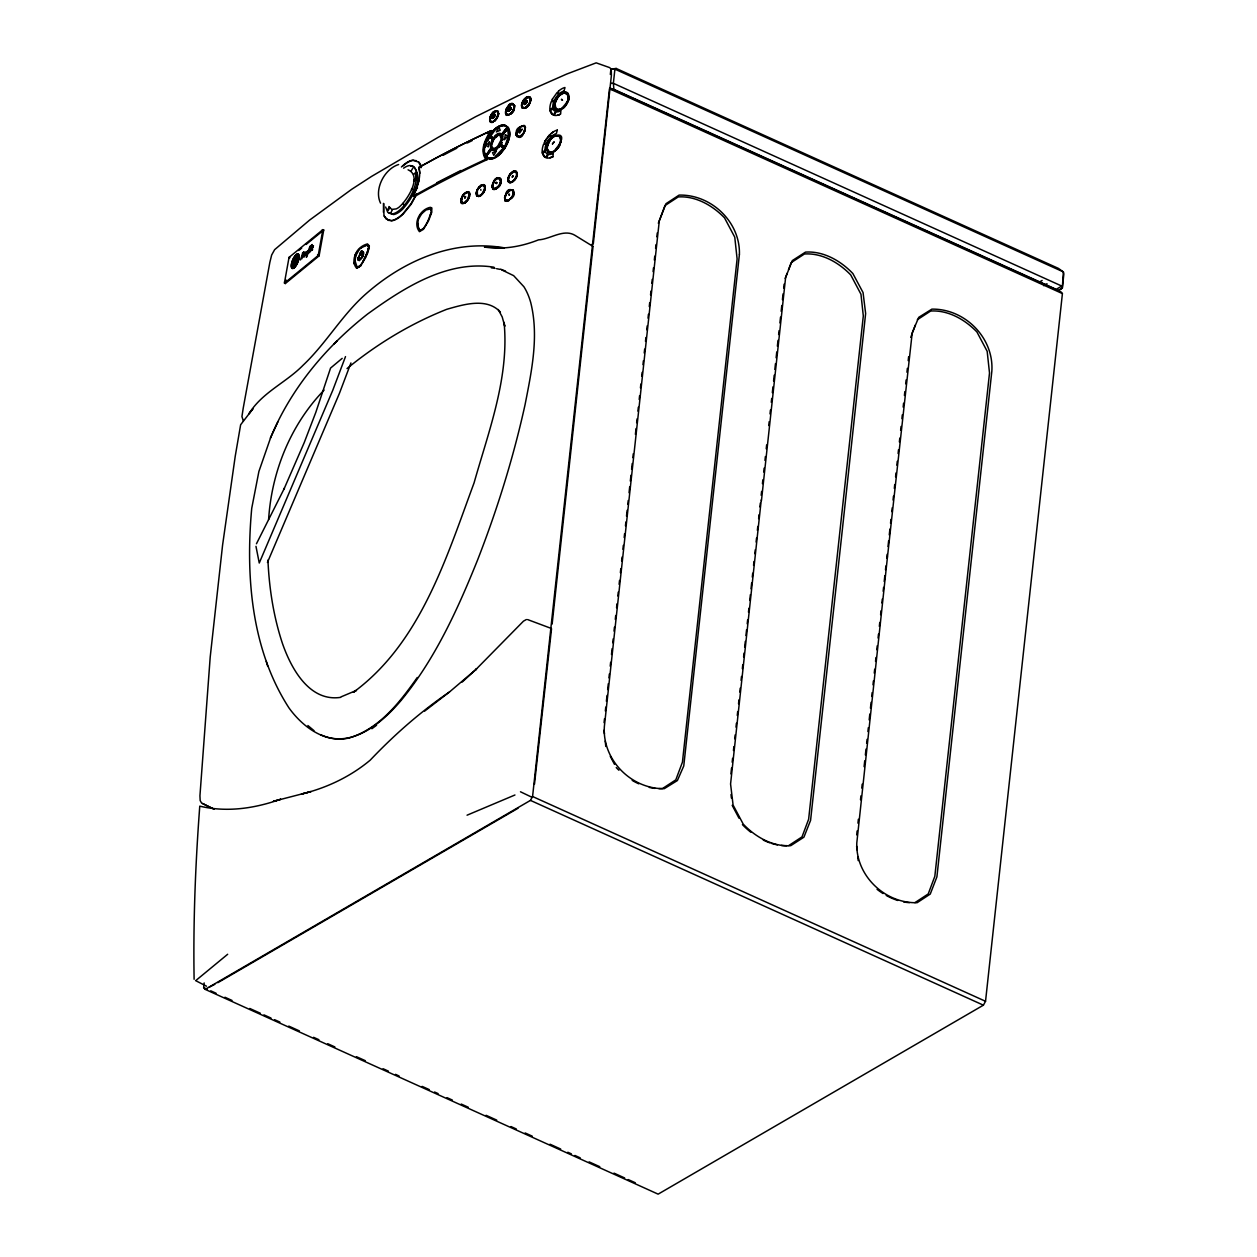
<?xml version="1.0" encoding="UTF-8"?>
<svg xmlns="http://www.w3.org/2000/svg" width="1257" height="1257" viewBox="0 0 1257 1257"><rect width="100%" height="100%" fill="white"/><g stroke="black" fill="none" stroke-linecap="round" stroke-linejoin="round"><path stroke-width="1.5" d="M461.963 197.6L461.508 202.157L464.304 202.88L467.95 199.125L469.458 192.745C464.257 190.608 459.371 199.282 461.586 203.367L462.309 203.744C467.164 203.351 471.265 196.406 468.955 192.038L468.248 191.645C463.393 192.022 460.219 198.182 461.099 202.66M508.394 111.087L508.991 107.851A1.964 1.037 -56.6 0 1 510.028 107.254C513.249 110.207 504.921 112.753 508.991 107.851L510.813 108.338M494.174 114.261C487.857 127.664 497.835 104.3 493.168 118.017L493.231 115.817L492.084 117.042L492.933 116.697L492.838 118.127M313.229 246.152L312.097 248.666L313.15 246.042M519.518 131.419L519.801 130.744C521.655 129.204 517.837 134.012 520.382 129.015L518.151 131.796L519.644 133.038L522.331 129.11L520.131 130.461M357.774 259.853L360.445 252.468L358.496 258.863L357.852 257.622C357.334 265.18 365.316 255.422 363.352 251.903C361.215 249.687 362.912 255.422 362.346 251.211L363.084 255.312C362.974 258.141 357.915 258.973 359.329 260.639L357.852 257.622M502.58 136.4L500.427 144.272L505.063 147.917C508.409 142.088 511.615 134.719 508.645 128.104C506.54 127.79 500.82 133.761 502.564 136.824M503.083 139.668L502.124 135.002M502.533 139.92L500.977 135.222A7.243 3.771 -57.5 0 0 499.438 135.175M491.408 146.331L493.514 139.244M484.589 147.022L484.322 152.443L486.113 156.434L491.99 148.797L491.487 147.242M509.431 194.489C509.666 196.799 508.158 193.028 509.211 194.128L509.321 195.118M496.311 182.359L496.452 183.679L496.751 182.721M525.175 104.158C531.758 93.489 519.927 112.549 526.18 100.419M554.793 105.447L554.306 108.149L555.217 100.623L560.842 93.615A9.522 5.437 -54.2 0 1 564.173 92.075C573.946 92.845 566.986 107.364 560.999 109.673C550.22 114.057 553.724 96.522 560.921 94.479A8.453 4.824 -54.1 0 1 564.786 93.034L567.881 95.233L568.368 100.591L562.068 108.102A8.469 4.761 -53.3 0 1 558.187 109.548L555.987 108.746L554.793 105.447L555.217 100.623L558.077 97.182M561.423 139.228L559.444 145.953L554.463 151.563A9.616 5.389 -53.3 0 1 550.079 153.197C532.999 138.899 578.691 122.18 554.384 150.699A8.516 4.792 -53.3 0 1 550.503 152.144L548.288 151.343L547.172 149.064A10.025 5.625 -54 0 1 547.376 145.765L550.377 139.778L555.405 135.002M565.744 104.3L568.368 100.591L568.274 93.599L566.986 92.405M568.133 96.145L568.274 93.599L567.001 93.851M551.524 628.83L534.492 784.179M526.29 101.754C526.73 103.593 524.75 99.476 524.845 104.252L525.897 103.671M525.112 128.921L525.269 126.407C506.98 124.977 521.404 151.83 525.269 126.407L524.42 131.466L520.964 136.353L523.148 134.263M509.478 182.736L508.158 181.605C507.325 177.19 512.652 168.061 517.224 172.963C518.293 177.331 510.845 186.712 507.875 180.599C506.838 176.216 514.239 166.82 517.224 172.963C518.135 177.268 509.431 186.79 508.331 179.107M465.593 196.815L464.681 196.815L465.593 196.815L464.807 198.307L465.169 196.469M284.475 282.008L285.26 283.579L319.089 255.862L323.725 230.031L322.86 229.654L288.874 257.544M494.064 116.288L494.19 115.66C493.09 114.356 494.52 118.189 494.457 114.277L493.498 114.576M549.953 139.26L550.377 139.778C553.064 134.609 562.083 133.996 561.109 141.805L558.815 145.718M496.248 119.462L492.037 122.542L489.9 121.395C489.68 117.231 492.524 110.176 497.473 111.417L498.636 113.806C498.196 117.718 494.347 123.359 489.9 121.395C488.784 116.98 492.807 109.422 497.851 110.852L498.636 113.806L495.117 120.216M388.963 206.541L391.76 209.432L396.175 208.913A26.538 11.376 -60.7 0 0 398.752 207.436C407.111 200.649 422.792 176.09 408.069 169.821M525.803 102.713L526.997 101.518L526.117 102.006L525.85 100.497L524.798 101.361L524.845 104.252L526.227 103.294M523.76 132.755L525.552 127.428M268.605 519.612C271.606 471.784 290.587 424.725 324.086 390.126M507.875 180.599L509.682 175.257M524.546 104.221L524.798 101.361L526.07 101.723M508.865 109.139L508.991 107.851L510.342 108.888C508.362 112.376 511.536 106.421 508.959 108.966M493.985 116.225L493.168 118.017M467.95 199.125L469.725 193.751M357.381 251.667C353.421 255.831 352.589 263.891 356.627 268.244L360.649 265.903L365.677 257.512L369.039 248.713L369.322 245.885L367.484 243.905C361.639 245.414 355.464 250.332 355.197 256.742L359.156 249.609M431.56 207.782L431.827 212.134L428.48 220.933L423.452 229.324L419.429 231.665C412.626 223.086 420.184 209.306 430.287 207.326L431.56 207.782L431.324 210.202L430.805 208.913M427.993 220.745L431.182 212.512L430.915 208.851L426.044 209.935L420.184 215.088M761.271 499.846L730.568 783.991L733.098 805.093L743.264 824.168A67.454 48.882 59.8 0 0 790.763 845.662L803.914 837.178L810.576 820.365L841.64 536.189L865.633 313.512L863.056 292.567L852.874 273.539A67.532 48.944 59.8 0 0 805.47 252.123L792.303 260.592L785.625 277.42L761.459 500.569M609.724 87.849L1060.892 291.828L1062.416 293.588L985.535 1001.295L983.398 1005.176L658.134 1194.15L205.174 989.369L203.665 987.609L204.168 982.927M610.336 74.462L610.918 69.151L616.181 68.459L1058.441 268.401L1063.359 271.905L1063.862 273.932L1062.322 288.104L1058.143 290.713M205.174 989.369L530.454 800.395L532.575 796.514L609.456 88.791L1062.416 293.588M604.067 722.681L604.491 718.784M605.34 710.991L605.764 707.094M606.393 701.249L607.037 695.404M607.665 689.559L608.309 683.714M608.938 677.869L609.362 673.972M610.211 666.179L610.635 662.282M611.483 654.488L612.112 648.628M612.756 642.783L613.18 638.886M614.013 631.093L614.437 627.196M615.286 619.402L615.71 615.506M616.558 607.712L616.983 603.816M617.831 596.022L618.255 592.126M619.104 584.332L619.528 580.435M620.377 572.642L620.801 568.745M621.634 560.952L622.058 557.055M622.906 549.262L623.331 545.365M624.179 537.572L624.603 533.675M625.452 525.882L625.876 521.985M626.505 516.14L627.149 510.295M627.777 504.434L628.201 500.537M629.05 492.744L629.678 486.899M630.323 481.054L630.951 475.209M631.595 469.364L632.224 463.519M632.852 457.674L633.277 453.777M635.398 434.356L636.026 428.543M636.655 422.729L637.079 418.864M637.912 411.118L638.336 407.237M639.185 399.49L639.609 395.625M640.442 387.879L640.866 383.998M641.698 376.252L642.123 372.386M642.971 364.624L643.395 360.759M644.228 353.013L644.652 349.132M645.485 341.385L645.909 337.52M646.758 329.774L647.182 325.893M648.015 318.147L648.439 314.281M649.272 306.535L649.696 302.654M650.545 294.908L650.969 291.043M651.802 283.296L652.226 279.415M653.074 271.669L653.483 267.804M654.331 260.058L654.756 256.177M655.588 248.43L656.013 244.565M656.861 236.803L657.27 232.938M730.914 773.888L731.543 768.043M732.171 762.198L732.595 758.301M733.444 750.508L733.868 746.611M734.716 738.817L735.141 734.921M735.989 727.127L736.413 723.231M737.262 715.437L737.686 711.541M738.535 703.747L738.959 699.85M739.792 692.057L740.216 688.16M741.064 680.367L741.489 676.47M742.337 668.677L742.761 664.764M743.61 656.971L744.034 653.074M744.663 647.229L745.307 641.384M745.935 635.539L746.579 629.694M747.208 623.849L747.632 619.952M748.481 612.159L748.905 608.262M749.753 600.469L750.382 594.624M751.01 588.779L751.655 582.934M752.283 577.089L752.707 573.192M753.556 565.399L753.98 561.502M754.828 553.708L755.253 549.812M756.101 542.018L756.525 538.122M757.374 530.328L757.798 526.432M758.631 518.622L759.055 514.726M759.904 506.932L760.328 503.036M761.176 495.289L761.601 491.408M762.433 483.662L762.858 479.797M763.706 472.035L764.115 468.17M764.963 460.423L765.387 456.542M766.22 448.796L766.644 444.931M768.75 425.557L769.174 421.692M770.007 413.946L770.431 410.065M771.279 402.319L771.688 398.453M772.332 392.64L772.961 386.826M773.589 381.012L774.218 375.215M774.846 369.401L775.475 363.587M776.119 357.774L776.747 351.976M777.376 346.162L778.004 340.348M778.633 334.535L779.057 330.67M779.906 322.923L780.534 317.11M781.163 311.296L781.791 305.482M782.42 299.685L783.048 293.871M783.692 288.057L784.101 284.176M856.693 834.852L857.117 830.956M857.95 823.162L858.374 819.25M860.495 799.766L860.919 795.87M861.768 788.076L862.192 784.179M864.093 766.644L864.737 760.799M865.366 754.954L865.994 749.109M866.639 743.264L867.063 739.367M867.911 731.574L868.336 727.677M869.168 719.884L869.813 714.039M870.441 708.194L871.085 702.349M871.714 696.504L872.138 692.607M872.987 684.814L873.411 680.917M874.259 673.108L874.683 669.211M875.532 661.418L875.956 657.521M876.789 649.728L877.213 645.831M878.062 638.037L878.486 634.141M879.334 626.347L879.759 622.451M880.607 614.657L881.031 610.761M881.88 602.967L882.304 599.07M883.152 591.277L883.577 587.38M884.205 581.535L884.834 575.69M885.478 569.845L885.902 565.949M886.751 558.155L887.159 554.274M888.008 546.528L888.636 540.714M889.265 534.916L889.893 529.103M890.537 523.289L890.946 519.408M891.794 511.662L892.219 507.797M893.051 500.05L893.476 496.169M894.324 488.423L894.733 484.558M895.581 476.812L896.005 472.931M896.838 465.184L897.262 461.319M898.111 453.573L898.519 449.692M899.368 441.945L899.792 438.08M900.625 430.334L901.049 426.453M901.898 418.707L902.306 414.841M903.154 407.095L903.579 403.214M904.412 395.468L904.836 391.587M905.684 383.841L906.108 379.975M906.941 372.229L907.365 368.348M908.198 360.602L908.622 356.737M355.48 253.93L354.348 264.111L356.187 253.945M418.11 220.101L417.858 226.637L419.979 230.455M413.6 181.259L415.423 180.238C416.366 175.336 417.827 168.375 412.155 165.798L409.609 165.547A23.93 10.732 -62.6 0 0 403.576 168.202M552.137 624.069L593.037 246.482M508.802 109.328L508.991 107.851L509.745 108.416M383.432 203.414L384.014 215.968L388.209 220.336L391.288 220.604A29.964 12.806 -60.6 0 0 402.9 213.769L410.866 203.98L415.863 194.976M383.778 203.603L383.416 212.229M494.048 116.037L493.86 117.514L493.891 116.398M508.158 181.605L508.347 180.207A6.662 3.677 -55 0 1 510.059 174.786L514.522 171.329L517.24 173.419A6.662 3.677 -55 0 1 515.48 178.981L511.018 182.454L508.299 180.348M469.27 195.244L469.458 192.745L468.248 191.645M491.141 122.495L489.9 121.395L490.089 118.881L489.649 120.389L490.324 117.639M415.423 180.238L416.523 172.539C417.277 185.926 410.52 198.857 401.564 208.426A24.024 10.323 -60.8 0 1 392.263 213.894L387.8 212.433L385.648 207.028M524.955 102.948L524.845 104.252L526.526 102.87M311.249 249.813C312.066 251.62 313.653 247.645 311.767 249.939A3.677 1.304 -67.8 0 1 311.94 249.043L313.464 245.696L312.396 246.953A4.525 1.618 -67.8 0 0 311.815 248.242L310.102 251.934L311.296 245.382A22.045 7.856 -67.8 0 0 312.16 244.518L310.558 250.583A3.347 1.194 -67.8 0 0 310.432 251.117L311.139 249.844M363.509 252.798L361.497 257.528M285.26 283.579L285.92 279.887M504.937 198.763L505.298 200.884C510.468 202.016 516.863 191.912 511.049 189.886L506.681 193.389A6.662 3.582 -56 0 0 504.937 198.967L507.561 201.026L511.945 197.506A6.662 3.582 -56 0 0 513.689 191.928L512.337 189.917C507.2 189.728 503.774 196.312 505.298 200.884C525.85 196.061 503.916 178.101 505.298 200.884L507.027 201.356M516.548 175.697L516.391 171.219M529.653 102.854L530.501 97.795C525.929 93.914 520.147 103.011 521.781 107.442C526.337 111.276 532.151 102.226 530.501 97.795L530.815 100.041L527.327 106.814L529.307 104.315M491.88 186.209C497.976 165.72 508.237 188.566 492.697 189.179C492.084 167.621 511.065 184.26 493.074 188.613L492.335 185.957L494.504 180.867M505.408 112.077C511.473 91.62 521.655 114.466 506.21 115.047L506.162 109.233L508.944 105.682L511.033 103.703L514.553 105.604C514.003 109.328 511.253 115.943 506.587 114.481L505.864 111.826L508.017 106.751M510.562 107.395L510.735 108.778C509.101 111.449 509.651 107.552 510.735 108.778L510.719 107.631M513.877 108.338L514.553 105.604L512.07 103.404L512.699 104.064M517.067 136.793L516.234 135.049C515.889 131.168 522.362 121.929 525.222 127.868A6.662 3.614 -57.2 0 1 523.572 133.493L519.251 137.076L516.58 135.018A6.662 3.614 -57.2 0 1 518.245 129.377L521.074 126.438L523.839 125.841M528.254 96.585L529.951 97.056L530.328 99.193L528.034 97.182L523.603 100.686A6.662 3.52 -55.8 0 0 521.812 106.248L524.389 108.275L528.757 104.755A6.662 3.52 -55.8 0 0 530.548 99.193L529.228 97.198C524.138 97.103 520.822 103.64 522.315 108.165L521.954 106.044M476.482 195.464C475.397 191.048 479.388 183.475 484.464 184.92C487.009 189.226 482.122 197.632 476.984 196.186C474.785 192.054 479.09 185.078 483.882 185.062L485.171 187.042A6.662 3.425 -57.5 0 1 483.426 192.635L479.2 196.249L476.686 194.254A6.662 3.425 -57.5 0 1 478.414 188.66L481.227 185.706L484.086 185.486C486.38 189.367 481.981 196.925 477.361 195.621L477.346 190.404M497.505 116.634L497.945 112.062M480.881 190.31L480.787 189.336M342.171 358.371L330.56 368.081L315.837 412.296L304.21 442.637L284.051 488.942L284.428 488.172L256.459 543.762M295.144 258.675L294.389 260.246A3.331 1.194 -67.8 0 1 294.704 259.335L295.096 258.612M568.368 100.591L568.997 97.889M546.308 147.336L549.56 140.894M309.646 249.185L308.955 252.924L310.18 248.556M484.573 189.383L484.464 184.92M506.21 115.047L506.084 110.569M492.697 189.179L492.571 184.7M518.135 136.604L519.832 136.966L516.234 135.049L516.91 132.299M419.115 180.112L413.49 196.076L414.401 196.611A1312.402 644.26 6.2 0 1 487.056 159.67L484.573 154.281M593.351 243.497L611.389 75.389L611.248 69.072L609.566 67.579L596.179 62.85L566.514 74.132L521.718 93.945L475.555 116.744L438.08 137.374L371.663 176.357L351.614 189.351L309.646 220.054L274.623 249.672L271.653 255.03L269.846 262.399L243.214 408.195L241.941 416.57L243.371 421.032M564.047 91.038L564.974 87.503A14.487 8.28 -54.4 0 0 559.066 90.661M303.11 253.05C300.753 260.733 307.368 248.415 302.576 252.956M489.649 119.148L492.225 113.79M492.555 118.111L492.933 116.697L492.084 117.435M557.307 130.1L556.364 133.635A10.904 6.222 -54.2 0 0 551.226 136.636L550.409 134.122L553.363 131.828A14.518 8.296 -54.3 0 1 557.307 130.1M481.73 194.301L485.265 187.874M511.945 112.172L514.569 106.845M516.218 133.808L516.988 130.979M524.122 103.86L524.798 101.361L525.787 101.566M525.913 102.54L526.494 100.434M514.584 179.5L517.255 174.189M300.454 259.963L302.434 254.071A11.737 4.18 -67.8 0 0 302.56 253.631L302.481 253.034M555.075 103.153L557.26 98.297M301.916 258.753L302.654 255.674M484.589 147.336L486.255 141.381M491.518 144.146L492.257 141.695M505.408 113.319L505.864 111.826M484.809 188.141L485.249 186.649M501.15 141.947L501.999 137.312L500.349 134.782A7.243 3.771 -57.5 0 0 495.164 137.123L493.404 139.197M502.454 138.93L498.228 146.503A7.259 3.74 -56.9 0 1 493.043 148.845L491.408 145.891M491.896 187.45L492.335 185.957M365.206 257.324L368.38 249.09M429.894 216.377L431.072 212.559M367.091 252.956L369.322 245.885L368.285 249.137L368.615 246.718L366.871 245.131L360.979 247.99M494.08 115.848L494.457 114.277L493.153 114.874M418 220.164L421.959 213.03M484.589 147.745L487.166 140.014L492.257 131.137L490.544 130.979A1297.413 636.906 6.2 0 0 418.974 167.48C421.331 176.954 417.355 187.262 413.49 196.076A1313.644 644.872 6.2 0 1 486.208 159.105L487.056 159.67M554.258 103.404L555.217 100.623M524.043 103.545L524.798 101.361L525.646 101.597M305.31 253.254L303.785 257.198L304.618 254.071A4.667 1.666 -67.8 0 0 304.728 253.553L304.445 253.725A6.536 2.325 -67.8 0 0 304.084 254.7L304.084 254.7A4.509 1.603 -67.8 0 1 304.398 253.663L306.08 251.997L305.341 252.956M388.994 213.077L393.457 214.554A23.962 10.292 -60.8 0 0 402.743 209.086C411.793 198.732 424.835 178.588 413.317 166.458L410.788 166.207M546.591 150.746L547.722 144.539M345.502 356.595L332.728 390.377L259.256 563.026L255.972 546.339M350.939 362.959L339.406 393.394L267.442 562.46M502.439 135.316L500.742 134.028A8.029 4.18 -57.5 0 0 495.007 136.604L493.435 138.647L494.63 136.165A8.422 4.399 -57.5 0 1 500.663 133.462L502.439 135.316L508.378 127.711L504.827 125.496A16.64 8.72 -57.8 0 0 492.917 130.854L489.523 135.473L494.08 139.071L495.635 137.044A8.013 4.18 -57.5 0 1 497.678 135.3M485.862 156.025L488.753 158.775A17.032 8.72 -56.6 0 0 500.946 153.291L504.607 148.625L499.972 144.995L498.196 147.085A8.438 4.352 -56.9 0 1 492.163 149.787L491.22 149.033L485.862 156.025L488.03 157.769L491.566 157.863M658.322 223.259L664.937 205.614L678.214 196.94A66.511 48.206 59.8 0 1 724.535 217.87L734.764 237.18L737.105 258.879L682.425 762.198L675.81 779.843L662.549 788.516A66.511 48.206 59.8 0 1 658.872 788.61M785.185 278.551L787.181 273.256M788.5 269.721L791.14 262.666L804.417 253.993A66.511 48.206 59.8 0 1 850.738 274.937L860.966 294.232L863.308 315.931L808.628 819.25L802.013 836.895L788.736 845.568M910.728 337.363L915.363 325.013M494.017 267.222C447.303 259.728 403.827 287.884 367.641 313.983C326.16 346.508 291.2 388.256 270.805 437.185L258.895 471.469L251.73 508.331C245.524 575.973 251.259 649.586 288.969 707.911C302.513 726.687 324.919 743.704 349.399 737.906C379.551 728.526 399.82 702.27 417.293 677.476M492.555 115.675L494.457 114.277L492.838 115.251M546.245 148.593L547.361 145.765M559.428 144.492L559.931 143.267A10.072 5.735 -53.3 0 0 560.559 139.747L560.041 135.505L560.229 137.83M499.956 183.773L500.805 178.698M521.781 107.442L522.629 102.383M504.764 200.162L505.613 195.102M512.699 195.558L513.547 190.498M461.099 199.046L464.32 193.971M494.944 114.953L493.373 116.932M476.466 191.85L477.691 188.943M521.734 103.812L525.065 98.832M497.521 187.34L500.852 182.328M524.028 103.153L524.798 101.361L526.164 102.383M504.701 196.532L508.064 191.551L506.885 192.29M367.201 252.893L362.943 261.566L367.751 252.798M510.232 199.093L513.61 194.128M460.848 200.429L461.523 198.92M476.199 193.232L476.89 191.724M497.961 115.33L498.369 111.574M525.379 103.058L524.845 104.252L525.662 102.87L524.845 104.252L524.798 101.361L524.279 102.241M500.412 182.454L501.103 180.945M521.482 105.195L522.174 103.687M270.396 438.065L277.797 422.085M391.084 212.386L392.388 209.558M530.108 101.55L530.815 100.041M504.45 197.915L505.157 196.406M513.155 194.238L513.862 192.745M492.32 117.985L492.933 116.697L492.163 117.749M416.947 193.609L411.212 204.168L403.246 213.957A29.948 12.806 -60.6 0 1 391.634 220.792L386.088 218.954L384.359 216.157M509.022 111.009L508.158 110.946L508.771 109.673L507.907 110.003L509.494 108.448M526.997 101.126L526.102 101.848L526.73 100.56M494.944 115.345L493.64 116.917M492.603 187.969L493.75 188.974M566.467 103.121L567.096 101.911A10.056 5.735 -53.3 0 0 568.164 98.266M524.106 102.713L524.798 101.361L525.112 102.116M486.302 141.554L489.067 136.196L493.624 139.778L492.414 142.104M487.653 140.643L489.711 136.62M492.335 139.417L490.403 144.351L490.717 148.247L485.469 156.009L491.346 148.357L490.968 144.398L492.98 139.354L488.769 136.526L493.624 139.778M501.794 142.371L498.856 146.943A7.243 3.74 -56.9 0 1 493.671 149.269L492.571 148.373M505.063 147.917L501.056 144.712L502.281 142.387M507.451 129.628L502.062 135.269L508.001 127.68C510.986 134.279 507.781 141.664 504.434 147.478L508.409 136.306L507.561 128.073M425.746 224.987L428.103 220.682M545.334 140.564L544.092 142.999L546.512 143.235L546.952 142.324A12.193 6.866 -54 0 1 548.555 139.684L550.503 137.343L549.435 135.08L544.674 141.774L546.826 138.223M487.905 140.03L494.755 130.414A16.891 8.689 -57.4 0 1 497.489 128.12M512.369 177.174C513.689 172.79 511.222 179.861 512.903 176.216L512.683 175.571M509.729 110.506L508.158 110.946L508.802 109.799L508.158 110.946L509.368 110.805M527.327 106.814L528.993 104.142M388.162 210.532L389.701 207.861M490.544 130.979C485.548 138.961 479.593 149.756 485.469 158.806L486.208 159.105C479.97 149.819 486.27 138.757 491.408 130.571A1310.91 643.537 6.2 0 0 418.848 167.464L419.885 173.277M494.865 115.785L493.86 117.514L493.655 116.728M507.985 109.563L508.661 108.212M411.322 170.669L412.893 168.014M508.629 176.53L510.279 173.733M492.933 116.54L492.084 117.042L494.457 114.277L493.373 115.66L494.457 114.277L494.19 117.137M468.594 197.805L469.458 196.359M508.111 177.975L509.022 176.546M524.42 131.466L525.332 130.037M494.692 116.257L493.86 117.514L493.781 116.571M360.649 265.023L363.053 261.503M423.452 228.444L425.84 224.924M508.142 109.108L508.991 107.851L509.085 108.793M387.596 209.62L389.293 207.216M551.273 138.757L553.159 136.212L550.959 138.113M546.952 144.634L548.838 142.088M507.985 110.726L508.771 109.673L507.907 110.003M520.964 136.353L522.928 133.965M526.102 101.848L526.903 100.796M492.241 149.19L485.705 156.402L491.597 148.75L493.278 150.023A8.029 4.132 -56.9 0 0 496.986 149.174M499.029 147.446L500.6 145.419M501.606 134.216L507.042 127.287M501.794 134.876L507.749 127.287L505.298 125.307A17.017 8.925 -57.8 0 0 493.121 130.791L489.523 135.473L494.08 139.071M504.607 148.625L503.256 148.2L495.698 155.994M490.403 116.304L491.424 115.016M510.059 110.129L508.158 110.946L508.975 109.94M483.458 192.007L484.495 190.718M506.162 109.233L507.2 107.961M496.059 182.469L495.384 183.318L496.688 182.485M492.65 183.365L493.687 182.092M512.762 110.962L513.814 109.673M515.417 178.305L516.486 177.033M547.643 137.123L549.435 135.08M554.714 108.998L555.484 108.133L556.835 110.506L555.295 109.689M414.26 191.535L417.497 187.953M528.16 105.352L524.232 108.039L522.205 106.955M413.553 174.66L415.407 172.649M510.326 107.269L510.735 108.778L508.158 110.946L509.085 109.94M508.944 105.682L511.033 103.703L508.834 105.274M563.262 108.102L565.351 105.934M462.607 203.147L465.263 202.786L467.148 200.35M360.9 258.392L362.535 256.711M525.096 127.805L524.766 126.564M492.964 116.367L492.084 117.042L493.121 115.99M519.817 127.444L517.727 129.534L518.858 128.497M360.759 264.96L356.627 268.244L360.649 265.903L357.067 267.097L354.82 260.089L355.165 263.153M423.562 228.381L419.869 230.518M556.348 149.033L559.444 145.953L557.244 148.012M508.158 110.946L509.226 109.909M462.325 196.123L463.409 195.055M526.762 102.414L524.845 104.252L525.033 103.043M496.044 119.164L497.159 118.111M333.796 344.104L337.175 340.914M498.463 186.272L499.61 185.235M492.084 117.042L493.027 116.178M424.662 711.085L449.472 691.978L476.482 669.007L475.586 669.824L523.493 621.131L526.384 619.528M462.136 682.095L476.482 669.007M522.975 100.906L524.122 99.869M505.958 193.641L507.105 192.588M511.19 198.056L512.353 197.019M559.066 90.677L558.108 91.525L558.925 94.039L559.632 93.411A10.779 6.159 -54.2 0 1 564.047 91.023M321.902 230.487L322.86 229.654L318.21 255.501L284.381 283.202L289.047 257.355L289.927 257.732M359.046 249.672L361.089 247.928M526.007 102.367L526.997 101.518L526.07 102.178M347.026 368.568C376.99 343.978 410.693 323.583 446.769 309.301C463.409 304.555 486.852 297.218 500.412 312.113M507.907 110.396L508.771 109.673M550.126 110.695L553.143 108.966A12.099 6.788 -53.8 0 0 554.054 110.585L555.453 111.574L553.441 115.078L550.126 110.695L550.676 112.392M542.395 153.307L545.428 151.578A12.114 6.804 -53.9 0 0 546.339 153.181A11.596 6.521 -53.6 0 0 547.753 154.187L545.742 157.691L542.395 153.307L544.422 156.905M227.674 954.267L196.359 980.099M309.772 248.855C312.962 235.782 300.753 273.02 309.631 249.2M413.757 179.971L415.643 178.415M298.742 250.504L301.68 248.1M306.095 244.487L323.725 230.031M521.969 135.018L518.984 136.652M524.907 102.336L526.07 101.408M465.263 202.283L467.353 200.649L466.237 201.419M449.472 691.978C420.435 711.776 394.289 734.811 370.187 760.171C350.389 776.732 326.427 788.045 301.397 794.078L311.029 791.58L273.366 801.322L280.562 799.326M478.807 187.874L480.693 185.957M491.22 149.033L492.634 149.599A8.029 4.148 -56.9 0 0 498.385 147.022L499.972 144.995L503.963 148.185L500.317 152.851A17.064 8.736 -56.6 0 1 488.109 158.335M371.883 728.73L376.55 725.258M542.238 152.317L545.129 150.18M561.376 99.429L562.508 100.324L561.785 99.287M551.383 133.273L553.363 131.828M302.544 255.564L303.628 252.248M512.62 181.385L514.82 179.814L513.626 180.552M509.635 109.563L510.735 108.778L510.028 107.254M492.021 113.491L493.137 112.721M478.587 187.576L479.718 186.806M560.921 94.479L557.652 96.663L559.931 95.249M511.018 113.224L512.165 112.47M917.343 319.718L930.62 311.045A66.511 48.206 59.8 0 1 976.94 331.989L987.169 351.3L989.51 372.983L934.831 876.302L928.216 893.947L914.939 902.636M509.745 109.39L510.735 108.778L509.839 109.202M518.025 808.267L217.838 982.675M1038.769 282.416L1042.147 280.468M1043.64 285.685L1047.002 283.721M1058.96 290.068L1062.322 288.104L1063.359 271.905L614.909 69.151L610.918 69.151M509.933 104.85L511.866 104.017M616.181 68.459L614.909 69.151L613.369 83.323L613.903 89.373L1056.163 289.33L1061.819 286.077L613.369 83.323L610.713 83.323M525.489 100.701L526.007 101.628L525.85 100.497M591.544 244.754L592.911 243.999M436.666 182.799L460.91 170.465M209.228 987.185L214.821 984.341M559.679 114.513L560.669 114.01L560.826 110.773A10.842 6.065 -53.1 0 1 556.034 111.747L554.227 115.33L555.028 115.455A14.581 8.171 -53.1 0 0 557.731 115.204L559.679 114.513L557.731 115.204M493.168 121.646L495.227 120.641L494.142 121.065M514.946 794.99L467.054 815.196M478.618 196.611L480.74 195.652L479.765 195.731M551.006 157.502L553.001 156.606L553.159 153.37A10.904 6.128 -53.3 0 1 548.335 154.36L546.528 157.926L547.329 158.052A14.691 8.218 -53.1 0 0 550.032 157.801L553.001 156.606L550.032 157.801M494.362 189.618L496.531 188.691L495.525 188.739M495.792 182.689L496.735 183.019M341.197 696.802L356.454 690.376L353.358 692.324C420.561 642.987 446.345 557.809 474.078 482.861C488.769 430.805 509.431 377.32 504.073 322.358L504.78 326.301L502.203 316.937L498.212 309.505M494.111 111.889L493.027 112.313L496.012 111.025M510.012 114.057L511.128 113.633L508.079 114.89M558.799 110.49L560.999 109.673M507.938 191.127L509.069 190.718M509.902 109.013L510.735 108.778L509.933 108.84M280.61 799.279C254.59 808.455 226.936 812.619 199.769 806.146C195.464 863.276 193.122 921.79 194.112 979.282M365.206 245.539L366.871 245.131M398.626 164.526C384.391 168.925 373.816 189.398 380.557 203.163M482.609 185.093L480.693 185.455L481.682 185.376M478.838 196.013L480.74 195.652M505.298 200.884L509.226 200.444L508.189 200.492M494.582 189.021L496.531 188.691M510.625 182.202L512.62 181.888L511.599 181.935M528.034 97.182L526.055 97.48L527.076 97.449M524.232 108.039L526.212 107.725L525.19 107.772M340.616 697.368C309.363 702.066 291.137 668.473 282.448 643.458C273.539 616.574 269.171 588.339 267.945 560.088M464.304 202.88L465.263 202.786M510.091 190.153L509.069 190.2L511.913 189.948M546.119 144.178L543.558 144.272A17.158 9.537 -54.4 0 0 542.27 152.301M564.173 92.091L566.137 92.091M610.933 89.373L613.903 89.373M527.61 619.575L551.414 628.484M416.476 160.692L413.302 160.377A29.807 13.434 -62.8 0 0 403.088 165.893M411.448 189.304L412.893 189.446M491.298 267.82L495.038 268.37M467.95 192.258L469.458 192.745M489.9 121.395L491.44 121.898M490.717 148.247L491.99 148.797M496.594 268.699L500.097 269.375M499.218 178.18L497.536 177.834L498.385 178.133M515.307 171.392L513.594 171.031L514.459 171.345M501.732 269.894L513.657 275.66L523.886 286.722A133.933 64.751 -65.7 0 1 530.721 302.513C539.127 336.185 531.601 371.208 525.096 404.518C513.453 457.501 497.269 509.431 477.597 559.962C457.737 609.205 435.393 658.495 401.549 699.882C382.631 722.445 351.74 749.376 320.488 734.638M492.241 121.929L493.058 122.228M500.663 269.202L505.534 271.103M319.089 255.862L317.518 254.935M532.575 796.514L985.535 1001.295M530.454 800.395L983.398 1005.176M203.665 987.609L207.201 989.212M210.752 990.83L216.063 993.234M224.94 997.241L232.026 1000.446M249.75 1008.46L260.388 1013.268M263.939 1014.87L271.025 1018.076M274.576 1019.678L279.887 1022.082M288.749 1026.089L299.386 1030.897M313.574 1037.308L318.901 1039.712M327.763 1043.719L334.849 1046.924M356.422 1056.681L365.3 1060.688M383.071 1068.733L388.397 1071.137M395.499 1074.342L399.05 1075.961M422.148 1086.394L429.25 1089.599M434.576 1092.019L438.127 1093.621M447.005 1097.644L452.331 1100.048M461.225 1104.055L468.327 1107.276M486.082 1115.305L496.751 1120.128M510.955 1126.555L516.281 1128.959M525.159 1132.966L532.277 1136.187M550.032 1144.216L560.685 1149.039M567.803 1152.245L571.354 1153.847M574.905 1155.45L580.231 1157.87M589.109 1161.877L599.778 1166.7M613.982 1173.127L624.635 1177.95M628.186 1179.553L635.304 1182.758M520.477 791.784L531.821 797.205M212.527 808.502L201.56 803.019L200.177 800.583L199.942 795.775L210.202 657.097L222.583 545.098L235.232 456.228L240.637 424.756L252.908 408.808L248.917 413.836C262.1 392.341 285.999 382.709 303.11 365.206C325.799 343.774 341.385 316.01 364.609 295.065C402.633 261.063 452.661 238.956 504.293 247.833L484.464 247.063C503.146 249.829 521.262 246.686 538.53 239.851C550.299 239.27 563.387 228.601 574.732 235.185L592.88 246.341M202.566 803.506L214.146 809.209M195.526 980.57L206.509 986.211M506.382 200.696L505.204 199.674M418.848 167.464L419.759 167.982M501.056 144.712L500.522 143.848L504.167 146.77M515.998 171.769L517.224 172.963M516.234 135.049L517.444 136.227M512.07 103.404L514.553 105.604M509.085 181.778L510.421 182.799L509.776 182.139M499.61 145.262L503.256 148.2M508.378 127.711L505.927 125.747A17.001 8.925 -57.8 0 0 498.055 127.523M491.911 147.43L492.948 148.263A6.866 3.535 -56.9 0 0 497.866 146.063L501.323 139.433L499.862 134.97A6.851 3.567 -57.5 0 0 494.959 137.186M489.664 135.096L493.231 137.987M307.886 725.525L313.999 730.647M545.051 157.345L542.647 154.187M552.75 114.733L551.085 113.114L552.122 114.293M355.951 265.636L357.177 267.034M486.16 156.119L489.413 158.618A16.891 8.689 -57.4 0 0 499.909 153.967C506.194 147.462 515.181 132.362 505.251 125.763A16.891 8.689 -57.4 0 0 500.302 126.486M524.656 126.658L523.949 125.26L524.829 126.894M490.78 121.536L490.089 119.996M468.594 192.604L469.27 194.144M418.707 162.122L421.284 167.621M420.906 165.17L419.052 162.31L412.956 160.173A29.822 13.434 -62.8 0 0 401.407 166.992M498.181 112.973L498.636 113.806M732.187 805.328L739.006 818.197M610.258 756.305L614.516 764.35M506.115 113.837L506.948 115.44L506.587 114.481M484.558 186.13L483.725 184.528L484.086 185.486M555.987 108.746L556.835 110.506M368.002 245.492L368.521 246.781M493.074 188.613L493.451 189.571M484.322 152.018L486.113 156.434M547.408 149.976L548.303 152.804L547.785 150.73M418.754 229.057L417.717 223.447M266.264 661.433L267.741 666.351M516.501 172.429L516.784 174.456M516.957 135.567L516.69 133.556M513.846 105.085L514.113 107.096M560.559 139.747L561.109 141.805M403.261 203.163L403.717 204.938M513.375 191.881L512.997 189.76L513.107 190.97M500.632 180.097L500.27 177.975L500.38 179.185M476.654 194.081L476.984 196.186L476.906 194.976M461.288 201.261L461.586 203.367L461.508 202.157M524.798 101.361L524.955 102.477M856.63 846.118L857.023 849.732M857.808 856.96L858.201 860.574M731.024 794.487L731.401 798.101M604.036 730.191L604.428 733.805M605.214 741.033L605.795 746.454M529.951 97.056L530.061 98.282M495.808 137.547A7.243 3.771 -57.5 0 1 497.646 135.976M499.673 134.405A8.013 4.18 -57.5 0 1 501.386 134.468M443.093 155.287A1309.448 642.814 6.2 0 1 456.81 148.216M467.258 142.999A1309.448 642.814 6.2 0 1 472.192 140.595M487.197 133.478A1309.448 642.814 6.2 0 1 490.56 131.906M545.114 150.18A12.774 7.165 -54 0 1 546.088 144.178M786.929 845.662A66.511 48.206 59.8 0 1 781.273 845.427M777.407 844.861A66.511 48.206 59.8 0 1 771.641 843.431M769.975 842.881A66.511 48.206 59.8 0 1 763.282 840.1M750.853 832.26A66.511 48.206 59.8 0 1 742.431 824.623M909.377 902.652A66.511 48.206 59.8 0 1 903.61 901.929M897.844 900.483A66.511 48.206 59.8 0 1 886.201 895.424M883.058 893.554A66.511 48.206 59.8 0 1 877.056 889.312M655.07 788.375A66.511 48.206 59.8 0 1 649.272 787.401M638.76 783.818A66.511 48.206 59.8 0 1 632.177 780.377M618.915 770.242A66.511 48.206 59.8 0 1 616.229 767.571M294.358 267.505A7.573 2.703 -67.8 0 0 298.852 258.219A7.479 2.671 -67.8 0 0 298.962 256.019A7.573 2.703 -67.8 0 0 298.145 254.275A7.479 2.671 -67.8 0 0 297.076 254.323M293.651 268.04A7.573 2.703 -67.8 0 1 291.781 262.964A7.573 2.703 -67.8 0 1 297.045 254.307M296.149 261.566L295.851 262.446L296.935 260.23L295.222 263.954L296.055 259.853L292.881 266.044L294.688 261.252L293.541 261.487L293.714 260.262L293.918 261.032L295.348 257.984L294.264 261.315L295.489 259.178L295.002 260.937L297.296 256.475L295.584 263.294L296.636 260.875L296.149 261.566M547.376 146.425L547.345 149.064L549.67 152.27C556.898 152.93 562.932 143.251 560.072 136.824L558.564 135.662C552.593 134.908 548.445 141.287 547.376 146.425M552.467 143.895L554.054 142.01L552.467 143.895M310.432 247.393L310.008 248.163L310.432 247.393M555.075 103.671L555.735 108.291L557.197 109.438C564.346 110.082 570.521 100.686 567.897 94.212L566.42 93.049C560.496 92.28 556.301 98.565 555.075 103.671M307.792 251.133L307.635 252.233A3.928 1.398 -67.8 0 1 307.069 253.945L305.687 255.642L305.671 253.977A3.991 1.414 -67.8 0 1 306.158 252.531L307.792 251.133M307.415 251.227L307.211 252.39A8.469 3.017 -67.8 0 1 306.787 253.883L306.017 255.265L306.064 253.945A7.479 2.655 -67.8 0 1 306.409 252.704L307.415 251.227M464.179 197.789L464.179 197.789M291.797 264.017L292.001 267.128L294.876 265.62L293.447 267.694A7.511 2.671 -67.8 0 0 295.474 265.871L298.349 257.905L298.286 259.963A7.369 2.624 -67.8 0 0 298.742 256.554L297.61 254.951L295.536 256.774L297.171 254.668L294.939 256.522L291.891 263.939M293.085 265.133L294.468 262.242L293.085 265.133M739.415 254.338L683.761 765.953L677.382 780.55L664.277 788.673C631.25 789.176 602.072 759.809 604.366 726.467L659.297 220.918L665.959 203.713L679.11 195.102C711.132 194.269 740.357 221.892 739.415 254.338M297.013 257.135L296.385 258.659L296.966 257.056M887.473 556.914L856.787 843.007C855.624 875.626 884.912 903.563 917.123 902.699L930.259 894.057L936.905 876.852L991.836 371.224C994.083 337.897 964.905 308.594 931.893 309.128L918.741 317.33L912.221 332.791L887.473 556.914M489.303 141.915L488.392 146.88L486.082 145.671L489.303 141.915M505.361 134.75L504.45 139.716L507.734 136.007L505.361 134.75M361.497 250.803L360.618 255.312L361.497 250.803M552.389 99.162L551.807 100.387L554.211 100.623A12.366 6.929 -54.1 0 1 555.688 97.936A11.989 6.756 -54 0 1 556.882 96.27L558.202 94.746L557.134 92.468L552.389 99.162M498.966 127.476L496.374 131.938L500.239 130.225L498.966 127.476M496.405 150.919L493.812 155.365L492.54 152.631L496.405 150.919M464.43 194.112L463.126 195.825A6.662 3.315 -58.5 0 0 461.413 201.45L463.817 203.398L467.95 199.737A6.662 3.315 -58.5 0 0 469.678 194.112L467.258 192.164L464.43 194.112M492.933 112.957L491.581 114.638A6.662 3.441 -56.5 0 0 489.79 120.201L492.304 122.196L496.609 118.629A6.662 3.441 -56.5 0 0 498.385 113.067L497.112 111.103L492.933 112.957M509.101 105.887L507.749 107.568A6.662 3.441 -56.5 0 0 505.958 113.13L508.472 115.125L512.777 111.559A6.662 3.441 -56.5 0 0 514.553 105.997L513.28 104.017L509.101 105.887M495.415 179.971L494.064 181.652A6.662 3.535 -56.4 0 0 492.32 187.23L494.912 189.273L499.249 185.722A6.662 3.535 -56.4 0 0 500.993 180.128L498.4 178.101L495.415 179.971M294.358 267.71L293.604 268.275A7.951 2.828 -67.8 0 1 292.63 260.026A7.951 2.828 -67.8 0 1 299.056 255.202A7.951 2.828 -67.8 0 1 294.327 267.804M552.844 107.568L549.953 109.705A17.205 9.616 -54.2 0 1 551.273 101.66L553.818 101.581A12.821 7.228 -53.9 0 0 552.813 107.583"/></g></svg>
